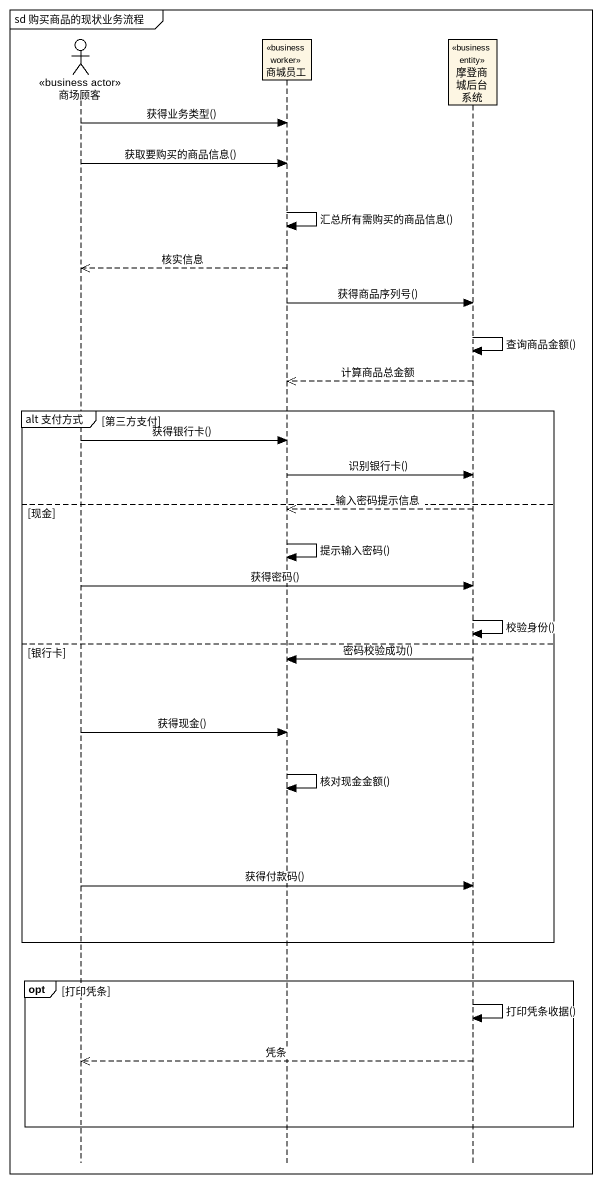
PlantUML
@startuml
mainframe sd 购买商品的现状业务流程
hide footbox
actor 商场顾客 <<business actor>>
participant 商城员工 <<business worker>>
participant 摩登商城后台系统 <<business entity>>

商场顾客 -> 商城员工 : 获得业务类型()
商场顾客 -> 商城员工 : 获取要购买的商品信息()
商城员工 -> 商城员工 : 汇总所有需购买的商品信息()
商城员工 -->> 商场顾客 : 核实信息
商城员工 -> 摩登商城后台系统 : 获得商品序列号()
摩登商城后台系统 -> 摩登商城后台系统 : 查询商品金额()
摩登商城后台系统 -->> 商城员工 : 计算商品总金额
group alt 支付方式 [第三方支付]
  商场顾客 -> 商城员工 : 获得银行卡()
  商城员工 -> 摩登商城后台系统 : 识别银行卡()
else 现金
  摩登商城后台系统 -->> 商城员工 : 输入密码提示信息
  商城员工 -> 商城员工 : 提示输入密码()
  商场顾客 -> 摩登商城后台系统 : 获得密码()
  摩登商城后台系统 -> 摩登商城后台系统 : 校验身份()
else 银行卡
  摩登商城后台系统 -> 商城员工 : 密码校验成功()
  商场顾客 -> 商城员工 : 获得现金()
  商城员工 -> 商城员工 : 核对现金金额()
  商场顾客 -> 摩登商城后台系统 : 获得付款码()
end
opt 打印凭条
  摩登商城后台系统 -> 摩登商城后台系统 : 打印凭条收据()
  摩登商城后台系统 -->> 商场顾客 : 凭条
end
@enduml
